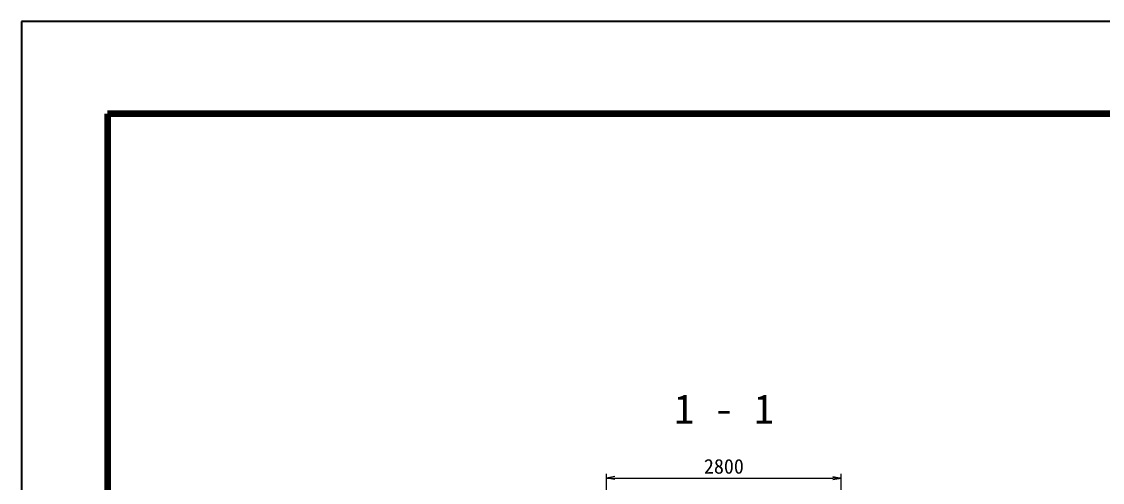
# Model space of a CAD drawing. Header units: millimetres. Extents: x 169470 to 758170, y -17820 to 11880.
# Drawn here: x 169470 to 182356, y 6391 to 11880 of the extents above; entities that cross this region are included whole.
import ezdxf
from ezdxf.enums import TextEntityAlignment as Align

# ---------------------------------------------------------------- set-up
doc = ezdxf.new("R2010")
doc.units = ezdxf.units.MM
doc.header["$LTSCALE"] = 50
doc.header["$PDSIZE"] = 300
doc.layers.get('Defpoints').update_dxf_attribs({"color": 151})
for name, color, linetype, lineweight in [('D-STR-DIM', 7, 'Continuous', 13), ('D-STR-TXT', 7, 'Continuous', 13), ('D-TTL', 2, 'Continuous', 140)]:
    doc.layers.add(name, color=color, linetype=linetype, lineweight=lineweight)
doc.styles.add('YOKO_GOTHIC', font='MS Gothic.ttf')
doc.dimstyles.new('S50', dxfattribs={"dimscale": 50, "dimtxt": 3.5, "dimasz": 2, "dimexe": 1, "dimexo": 1, "dimgap": 1, "dimtad": 1, "dimdec": 0, "dimzin": 1, "dimdsep": 46, "dimtxsty": 'YOKO_GOTHIC', "dimblk": 'OPEN', "dimcen": 0, "dimclrd": 256, "dimclre": 256, "dimclrt": 256, "dimaunit": 1, "dimadec": 3, "dimazin": 0, "dimtfac": 1, "dimtdec": 0, "dimtix": 1, "dimtmove": 2, "dimatfit": 3, "dimldrblk": 'OPEN', "dimfxl": 1, "dimlwd": -1, "dimlwe": -1, "dimarcsym": 2})

# ---------------------------------------------------------------- blocks, each defined once
blk = doc.blocks.new('_Open')
at = {"color": 0, "linetype": 'ByBlock', "lineweight": -2}
for p, q in [((-1, 0.17), (0, 0)), ((-1, -0.17), (0, 0)), ((0, 0), (-1, 0))]:
    blk.add_line(p, q, dxfattribs=at)
blk = doc.blocks.new('*D3771')
at = {"layer": 'D-STR-DIM', "transparency": 16777216}
for p, q in [((176443, 3246), (176443, 6493)), ((176543, 6443), (179143, 6443)), ((179243, 3246), (179243, 6493))]:
    blk.add_line(p, q, dxfattribs=at)
at = {"layer": 'Defpoints', "color": 0, "transparency": 16777216}
for p in [(179243, 6443), (176443, 3196), (179243, 3196)]:
    blk.add_point(p, dxfattribs=at)
at = {"layer": 'D-STR-DIM', "transparency": 16777216, "xscale": 100, "yscale": 100, "zscale": 100, "rotation": 180}
blk.add_blockref('_Open', (176443, 6443), dxfattribs=at)
at = {"layer": 'D-STR-DIM', "transparency": 16777216, "xscale": 100, "yscale": 100, "zscale": 100}
blk.add_blockref('_Open', (179243, 6443), dxfattribs=at)
at = {"layer": 'D-STR-DIM', "transparency": 16777216, "insert": (177843, 6581), "char_height": 175, "attachment_point": 5, "style": 'YOKO_GOTHIC'}
blk.add_mtext('2800', dxfattribs=at)

msp = doc.modelspace()

# ---------------------------------------------------------------- linework, layer by layer
at = {"layer": 'D-TTL'}
msp.add_lwpolyline([(170494.53, 10780), (170494.53, -16720), (210494.53, -16720), (210494.53, 10780)], close=True, dxfattribs=at)
at = {"layer": 'Defpoints', "color": 1}
msp.add_lwpolyline([(169469.53, 11880), (169469.53, -17820), (211519.53, -17820), (211519.53, 11880)], close=True, dxfattribs=at)

# ---------------------------------------------------------------- texts
at = {"layer": 'D-STR-TXT', "style": 'YOKO_GOTHIC'}
msp.add_text('1 - 1', height=350, dxfattribs=at).set_placement((177845.28, 7090.87), align=Align.CENTER)

# ---------------------------------------------------------------- dimensions: what is measured, and where the dimension line sits
at = {"layer": 'D-STR-DIM'}
dim = msp.add_linear_dim(base=(179243.17, 6443.26), p1=(176443.17, 3196.06), p2=(179243.17, 3196.06), dimstyle='S50', dxfattribs=at)
dim.commit()
dim.dimension.update_dxf_attribs({"geometry": '*D3771', "text_midpoint": (177843.17, 6580.76)})

doc.saveas('drawing.dxf')
